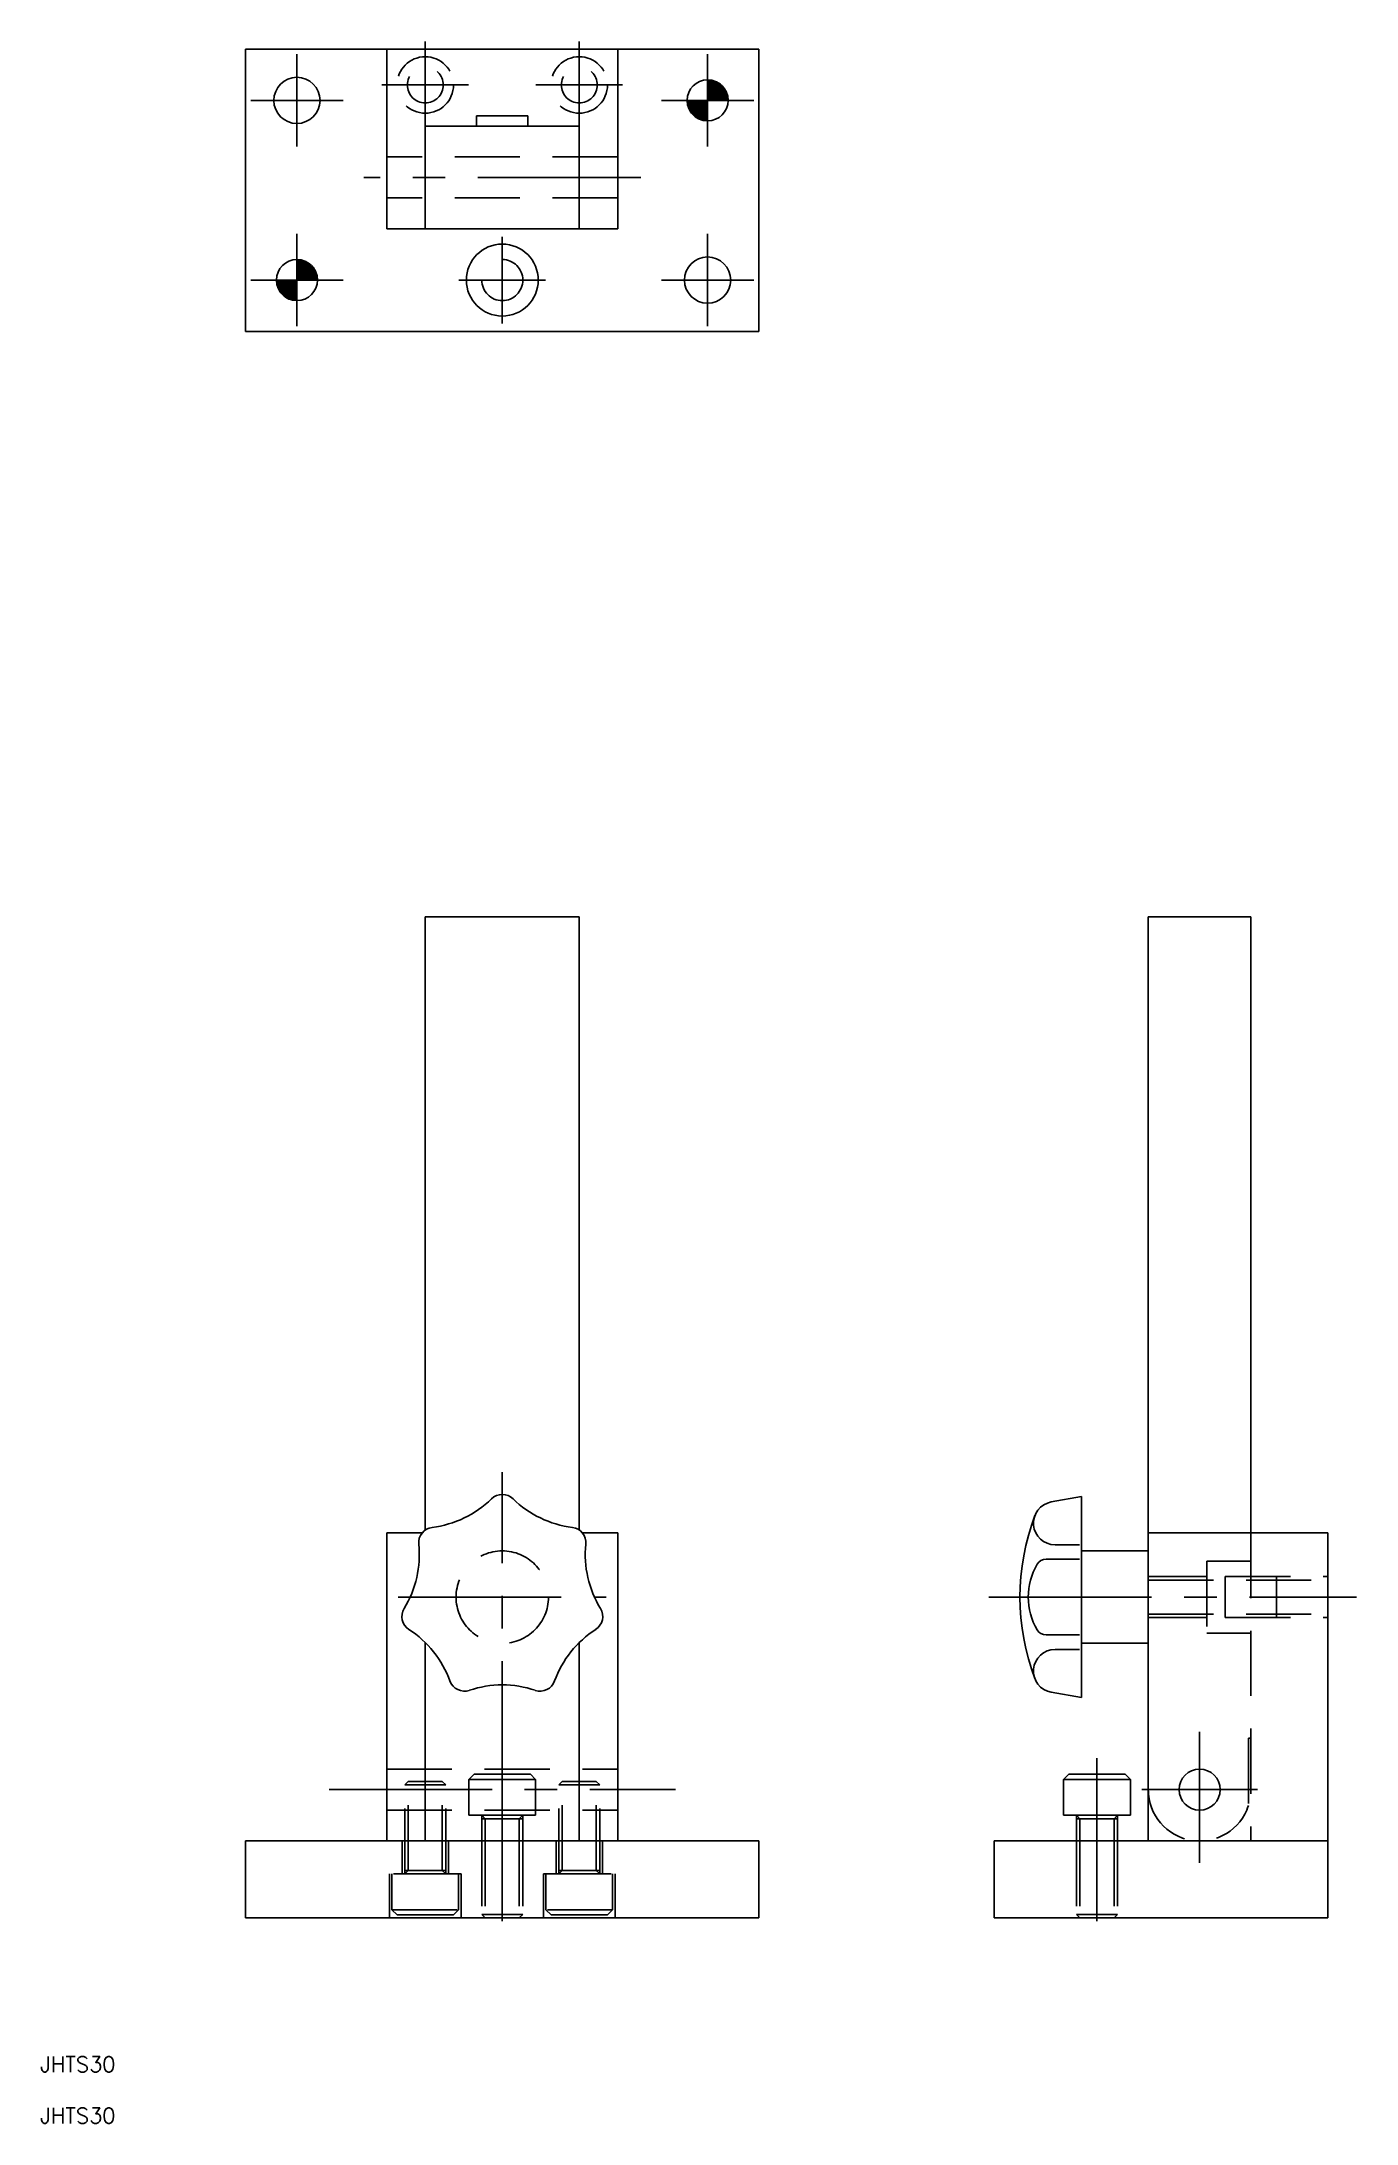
# Model space of a CAD drawing. Extents: x 0 to 256, y 0 to 405.
import ezdxf

# ---------------------------------------------------------------- set-up
doc = ezdxf.new("R2010")
doc.units = 0
doc.linetypes.add('CENTER', pattern=[50.8, 31.75, -6.35, 6.35, -6.35])
doc.linetypes.add('DASHED', pattern=[19.05, 12.7, -6.35])
doc.layers.get('0').update_dxf_attribs({"linetype": 'CONTINUOUS'})
doc.layers.add('CENTER', color=1, linetype='CENTER')
doc.styles.get("Standard").update_dxf_attribs({"font": 'txt.shx', "height": 3, "bigfont": 'bigfont.shx'})

# ---------------------------------------------------------------- blocks, each defined once
blk = doc.blocks.new('*U2')
at = {"color": 7, "linetype": 'CONTINUOUS'}
for p, q in [((140, 408.01), (140, 407.91)), ((140.89, 407.91), (140, 408.01)), ((140, 407.91), (140, 407.62)), ((140, 407.62), (140, 407.14)), ((140, 407.14), (140, 406.51)), ((140, 406.51), (140, 405.75)), ((140, 405.75), (140, 404.9)), ((140.89, 407.91), (141.74, 407.62)), ((141.74, 407.62), (142.49, 407.14)), ((142.49, 407.14), (143.13, 406.51)), ((143.13, 406.51), (143.6, 405.75)), ((143.6, 405.75), (143.9, 404.9)), ((136, 404.01), (140, 404.01)), ((136, 404.01), (136.1, 403.12)), ((136.1, 403.12), (136.4, 402.28)), ((136.4, 402.28), (136.87, 401.52)), ((136.87, 401.52), (137.51, 400.89)), ((140, 404.9), (140, 404.01)), ((140, 404.01), (144, 404.01)), ((140, 404.01), (140, 403.12)), ((140, 403.12), (140, 402.28)), ((140, 402.28), (140, 401.52)), ((140, 401.52), (140, 400.89)), ((143.9, 404.9), (144, 404.01)), ((137.51, 400.89), (138.26, 400.41)), ((138.26, 400.41), (139.11, 400.11)), ((140, 400.01), (139.11, 400.11)), ((140, 400.89), (140, 400.41)), ((140, 400.41), (140, 400.11)), ((140, 400.11), (140, 400.01))]:
    blk.add_line(p, q, dxfattribs=at)
for points in [[(140, 408.01), (140, 407.91), (140.89, 407.91)], [(140, 407.91), (140, 407.62), (141.74, 407.62)], [(140, 407.62), (140, 407.14), (142.49, 407.14)], [(140, 407.14), (140, 406.51), (143.13, 406.51)], [(140, 406.51), (140, 405.75), (143.6, 405.75)], [(140, 405.75), (140, 404.9), (143.9, 404.9)], [(136, 404.01), (136, 404.01), (140, 404.01)], [(136, 404.01), (136.1, 403.12), (140, 403.12)], [(136.1, 403.12), (136.4, 402.28), (140, 402.28)], [(136.4, 402.28), (136.87, 401.52), (140, 401.52)], [(136.87, 401.52), (137.51, 400.89), (140, 400.89)], [(140, 404.9), (140, 404.01), (144, 404.01)], [(140, 404.01), (140, 404.01), (144, 404.01)], [(137.51, 400.89), (138.26, 400.41), (140, 400.41)], [(138.26, 400.41), (139.11, 400.11), (140, 400.11)]]:
    blk.add_solid(points, dxfattribs=at)
at = {"color": 7, "linetype": 'CONTINUOUS', "extrusion": (0, 0, -1)}
for points in [[(-140, 407.91), (-140.89, 407.91), (-141.74, 407.62)], [(-140, 407.62), (-141.74, 407.62), (-142.49, 407.14)], [(-140, 407.14), (-142.49, 407.14), (-143.13, 406.51)], [(-140, 406.51), (-143.13, 406.51), (-143.6, 405.75)], [(-140, 405.75), (-143.6, 405.75), (-143.9, 404.9)], [(-136, 404.01), (-140, 404.01), (-140, 403.12)], [(-136.1, 403.12), (-140, 403.12), (-140, 402.28)], [(-136.4, 402.28), (-140, 402.28), (-140, 401.52)], [(-136.87, 401.52), (-140, 401.52), (-140, 400.89)], [(-140, 404.9), (-143.9, 404.9), (-144, 404.01)], [(-137.51, 400.89), (-140, 400.89), (-140, 400.41)], [(-138.26, 400.41), (-140, 400.41), (-140, 400.11)], [(-139.11, 400.11), (-140, 400.11), (-140, 400.01)]]:
    blk.add_solid(points, dxfattribs=at)
blk = doc.blocks.new('*U3')
at = {"color": 7, "linetype": 'CONTINUOUS'}
for p, q in [((56, 369.01), (60, 369.01)), ((56, 369.01), (56.1, 368.12)), ((60, 373.01), (60, 372.91)), ((60.89, 372.91), (60, 373.01)), ((60, 372.91), (60, 372.62)), ((60, 372.62), (60, 372.14)), ((60, 372.14), (60, 371.51)), ((60, 371.51), (60, 370.75)), ((60, 370.75), (60, 369.9)), ((60, 369.9), (60, 369.01)), ((60, 369.01), (64, 369.01)), ((60, 369.01), (60, 368.12)), ((60.89, 372.91), (61.74, 372.62)), ((61.74, 372.62), (62.49, 372.14)), ((62.49, 372.14), (63.13, 371.51)), ((63.13, 371.51), (63.6, 370.75)), ((63.6, 370.75), (63.9, 369.9)), ((63.9, 369.9), (64, 369.01)), ((56.1, 368.12), (56.4, 367.28)), ((56.4, 367.28), (56.87, 366.52)), ((56.87, 366.52), (57.51, 365.89)), ((57.51, 365.89), (58.26, 365.41)), ((58.26, 365.41), (59.11, 365.11)), ((60, 365.01), (59.11, 365.11)), ((60, 368.12), (60, 367.28)), ((60, 367.28), (60, 366.52)), ((60, 366.52), (60, 365.89)), ((60, 365.89), (60, 365.41)), ((60, 365.41), (60, 365.11)), ((60, 365.11), (60, 365.01))]:
    blk.add_line(p, q, dxfattribs=at)
for points in [[(56, 369.01), (56, 369.01), (60, 369.01)], [(56, 369.01), (56.1, 368.12), (60, 368.12)], [(60, 373.01), (60, 372.91), (60.89, 372.91)], [(60, 372.91), (60, 372.62), (61.74, 372.62)], [(60, 372.62), (60, 372.14), (62.49, 372.14)], [(60, 372.14), (60, 371.51), (63.13, 371.51)], [(60, 371.51), (60, 370.75), (63.6, 370.75)], [(60, 370.75), (60, 369.9), (63.9, 369.9)], [(60, 369.9), (60, 369.01), (64, 369.01)], [(60, 369.01), (60, 369.01), (64, 369.01)], [(56.1, 368.12), (56.4, 367.28), (60, 367.28)], [(56.4, 367.28), (56.87, 366.52), (60, 366.52)], [(56.87, 366.52), (57.51, 365.89), (60, 365.89)], [(57.51, 365.89), (58.26, 365.41), (60, 365.41)], [(58.26, 365.41), (59.11, 365.11), (60, 365.11)]]:
    blk.add_solid(points, dxfattribs=at)
at = {"color": 7, "linetype": 'CONTINUOUS', "extrusion": (0, 0, -1)}
for points in [[(-56, 369.01), (-60, 369.01), (-60, 368.12)], [(-60, 372.91), (-60.89, 372.91), (-61.74, 372.62)], [(-60, 372.62), (-61.74, 372.62), (-62.49, 372.14)], [(-60, 372.14), (-62.49, 372.14), (-63.13, 371.51)], [(-60, 371.51), (-63.13, 371.51), (-63.6, 370.75)], [(-60, 370.75), (-63.6, 370.75), (-63.9, 369.9)], [(-60, 369.9), (-63.9, 369.9), (-64, 369.01)], [(-56.1, 368.12), (-60, 368.12), (-60, 367.28)], [(-56.4, 367.28), (-60, 367.28), (-60, 366.52)], [(-56.87, 366.52), (-60, 366.52), (-60, 365.89)], [(-57.51, 365.89), (-60, 365.89), (-60, 365.41)], [(-58.26, 365.41), (-60, 365.41), (-60, 365.11)], [(-59.11, 365.11), (-60, 365.11), (-60, 365.01)]]:
    blk.add_solid(points, dxfattribs=at)

msp = doc.modelspace()

# ---------------------------------------------------------------- linework, layer by layer
at = {"color": 7, "linetype": 'CONTINUOUS'}
for p, q in [((140, 404.01), (40, 404.01)), ((40, 404.01), (40, 349.01)), ((67.5, 369.01), (67.5, 404.01)), ((112.5, 404.01), (67.5, 404.01)), ((112.5, 404.01), (112.5, 369.01)), ((140, 349.01), (140, 404.01)), ((95, 391.01), (85, 391.01)), ((85, 389.01), (85, 391.01)), ((95, 389.01), (95, 391.01)), ((105, 389.01), (75, 389.01)), ((75, 369.01), (75, 389.01)), ((105, 369.01), (105, 389.01)), ((112.5, 369.01), (67.5, 369.01)), ((40, 349.01), (140, 349.01)), ((75, 235), (105, 235)), ((75, 115.57), (75, 235)), ((105, 115.57), (105, 235)), ((215.86, 235), (235.86, 235)), ((215.86, 115), (215.86, 235)), ((235.86, 115), (235.86, 235)), ((202.86, 122.07), (196.96, 121.03)), ((202.86, 82.93), (202.86, 122.07)), ((67.5, 115), (74.39, 115)), ((67.5, 55), (67.5, 115)), ((105.61, 115), (112.5, 115)), ((112.5, 115), (112.5, 55)), ((215.86, 73), (215.86, 115)), ((215.86, 115), (250.86, 115)), ((250.86, 115), (250.86, 55)), ((195.94, 109.88), (202.45, 109.88)), ((197.69, 112.7), (202.45, 112.7)), ((202.86, 111.5), (215.86, 111.5)), ((215.86, 93.5), (215.86, 111.5)), ((75, 55), (75, 93.64)), ((105, 55), (105, 93.64)), ((195.94, 95.12), (202.45, 95.12)), ((202.86, 93.5), (215.86, 93.5)), ((197.69, 92.3), (202.45, 92.3)), ((202.86, 82.93), (196.96, 83.97)), ((215.86, 73), (215.86, 55)), ((84.5, 68), (83.5, 67)), ((83.5, 67), (83.5, 60)), ((83.5, 67), (96.5, 67)), ((95.5, 68), (84.5, 68)), ((96.5, 67), (95.5, 68)), ((96.5, 67), (96.5, 60)), ((200.36, 68), (199.36, 67)), ((199.36, 67), (199.36, 60)), ((199.36, 67), (212.36, 67)), ((211.36, 68), (200.36, 68)), ((212.36, 67), (211.36, 68)), ((212.36, 67), (212.36, 60)), ((96.5, 60), (83.5, 60)), ((86, 60), (86, 55)), ((86.68, 59.32), (86, 60)), ((94, 59.32), (86, 59.32)), ((93.32, 59.32), (94, 60)), ((94, 60), (94, 55)), ((212.36, 60), (199.36, 60)), ((201.86, 60), (201.86, 55)), ((202.53, 59.32), (201.86, 60)), ((209.86, 59.32), (201.86, 59.32)), ((209.18, 59.32), (209.86, 60)), ((209.86, 60), (209.86, 55)), ((40, 55), (140, 55)), ((40, 55), (40, 40)), ((140, 55), (140, 40)), ((185.86, 55), (250.86, 55)), ((185.86, 55), (185.86, 40)), ((250.86, 55), (215.86, 55)), ((250.86, 55), (250.86, 40)), ((40, 40), (140, 40)), ((185.86, 40), (250.86, 40))]:
    msp.add_line(p, q, dxfattribs=at)
at = {"color": 3, "linetype": 'DASHED'}
for p, q in [((112.5, 383.01), (67.5, 383.01)), ((112.5, 375.01), (67.5, 375.01)), ((235.86, 115), (235.86, 55)), ((227.26, 109.5), (227.26, 95.5)), ((227.26, 109.5), (235.86, 109.5)), ((215.86, 106.5), (227.26, 106.5)), ((215.86, 105.82), (250.86, 105.82)), ((230.86, 106.5), (250.86, 106.5)), ((230.86, 98.5), (230.86, 106.5)), ((240.86, 98.5), (240.86, 106.5)), ((215.86, 99.18), (250.86, 99.18)), ((215.86, 98.5), (227.26, 98.5)), ((230.86, 98.5), (250.86, 98.5)), ((227.26, 95.5), (235.86, 95.5)), ((235.36, 75), (235.36, 61.88)), ((235.36, 75), (235.86, 75)), ((67.5, 69), (112.5, 69)), ((71.68, 66.6), (71, 65.92)), ((71, 48.6), (71, 65.92)), ((79, 65.92), (71, 65.92)), ((71.68, 49.28), (71.68, 66.6)), ((78.32, 66.6), (71.68, 66.6)), ((78.32, 49.28), (78.32, 66.6)), ((78.32, 66.6), (79, 65.92)), ((79, 48.6), (79, 65.92)), ((101.68, 66.6), (101, 65.92)), ((101, 48.6), (101, 65.92)), ((101, 65.92), (109, 65.92)), ((101.68, 49.28), (101.68, 66.6)), ((101.68, 66.6), (108.32, 66.6)), ((108.32, 49.28), (108.32, 66.6)), ((108.32, 66.6), (109, 65.92)), ((109, 48.6), (109, 65.92)), ((67.5, 61), (112.5, 61)), ((70.5, 55), (70.5, 48.6)), ((79.5, 55), (79.5, 48.6)), ((86, 55), (86, 40.68)), ((86.68, 55), (86.68, 40)), ((93.32, 55), (93.32, 40)), ((94, 55), (94, 40.68)), ((100.5, 55), (100.5, 48.6)), ((109.5, 55), (109.5, 48.6)), ((201.86, 55), (201.86, 40.68)), ((202.53, 55), (202.53, 40)), ((209.18, 55), (209.18, 40)), ((209.86, 55), (209.86, 40.68)), ((71.68, 49.28), (71, 48.6)), ((79, 49.28), (71, 49.28)), ((78.32, 49.28), (79, 48.6)), ((101.68, 49.28), (101, 48.6)), ((101, 49.28), (109, 49.28)), ((108.32, 49.28), (109, 48.6)), ((82, 48.6), (68, 48.6)), ((68, 48.6), (68, 40)), ((68.5, 41.6), (68.5, 48.6)), ((81.5, 48.6), (68.5, 48.6)), ((81.5, 41.6), (81.5, 48.6)), ((82, 48.6), (82, 40)), ((98, 48.6), (112, 48.6)), ((98, 48.6), (98, 40)), ((98.5, 41.6), (98.5, 48.6)), ((98.5, 48.6), (111.5, 48.6)), ((111.5, 41.6), (111.5, 48.6)), ((112, 48.6), (112, 40)), ((69.5, 40.6), (68.5, 41.6)), ((68.5, 41.6), (81.5, 41.6)), ((80.5, 40.6), (69.5, 40.6)), ((81.5, 41.6), (80.5, 40.6)), ((86.68, 40), (86, 40.68)), ((94, 40.68), (86, 40.68)), ((93.32, 40), (94, 40.68)), ((98.5, 41.6), (99.5, 40.6)), ((111.5, 41.6), (98.5, 41.6)), ((99.5, 40.6), (110.5, 40.6)), ((110.5, 40.6), (111.5, 41.6)), ((202.53, 40), (201.86, 40.68)), ((209.86, 40.68), (201.86, 40.68)), ((209.18, 40), (209.86, 40.68)), ((93.32, 40), (86.68, 40)), ((209.18, 40), (202.53, 40))]:
    msp.add_line(p, q, dxfattribs=at)
at = {"color": 3, "linetype": 'CONTINUOUS'}
for p, q in [((86.68, 59.32), (86.68, 55)), ((93.32, 59.32), (93.32, 55)), ((202.53, 59.32), (202.53, 55)), ((209.18, 59.32), (209.18, 55))]:
    msp.add_line(p, q, dxfattribs=at)
at = {"color": 3, "linetype": 'DASHED'}
for centre, radius in [((75, 397.01), 5.5), ((105, 397.01), 5.5), ((75, 397.01), 3.5), ((105, 397.01), 3.5), ((90, 359.01), 4), ((90, 102.5), 9)]:
    msp.add_circle(centre, radius, dxfattribs=at)
at = {"color": 7, "linetype": 'CONTINUOUS'}
for centre, radius in [((50, 394.01), 4.5), ((130, 394.01), 4), ((90, 359.01), 7), ((50, 359.01), 4), ((130, 359.01), 4.5), ((225.86, 65), 4)]:
    msp.add_circle(centre, radius, dxfattribs=at)
for centre, radius, start, end in [((73.9, 135.93), 20, 277.0092, 314.4193), ((90, 119.5), 3, 45.5807, 134.4193), ((106.1, 135.93), 20, 225.5807, 262.9908), ((235.77, 102.5), 44.91, 159.2907, 200.7093), ((197.69, 116.9), 4.2, 100, 270), ((76.71, 113.1), 3, 97.0092, 185.8479), ((103.29, 113.1), 3, 354.1521, 82.9908), ((53.83, 110.76), 20, 328.4378, 5.8479), ((126.17, 110.76), 20, 174.1521, 211.5622), ((195.94, 107.88), 2, 90, 149.6413), ((205.12, 102.5), 12.64, 149.6413, 210.3587), ((73.43, 98.72), 3, 148.4378, 237.2765), ((106.57, 98.72), 3, 302.7235, 31.5622), ((60.99, 79.37), 20, 19.8664, 57.2765), ((119.01, 79.37), 20, 122.7235, 160.1336), ((195.94, 97.12), 2, 210.3587, 270), ((197.69, 88.1), 4.2, 90, 260), ((82.62, 87.18), 3, 199.8664, 288.7051), ((90, 65.4), 20, 71.2949, 108.7051), ((97.38, 87.18), 3, 251.2949, 340.1336)]:
    msp.add_arc(centre, radius, start, end, dxfattribs=at)
at = {"color": 3, "linetype": 'DASHED'}
msp.add_arc((225.86, 65), 10, 180, 341.8051, dxfattribs=at)
at = {"layer": 'CENTER', "color": 1, "linetype": 'CENTER'}
for p, q in [((50, 403.01), (50, 385.01)), ((75, 388.58), (75, 405.45)), ((105, 388.58), (105, 405.45)), ((130, 403.01), (130, 385.01)), ((59, 394.01), (41, 394.01)), ((83.44, 397.01), (66.56, 397.01)), ((96.56, 397.01), (113.44, 397.01)), ((121, 394.01), (139, 394.01)), ((117, 379.01), (63, 379.01)), ((50, 350.01), (50, 368.01)), ((90, 350.58), (90, 367.45)), ((130, 350.01), (130, 368.01)), ((59, 359.01), (41, 359.01)), ((98.44, 359.01), (81.56, 359.01)), ((121, 359.01), (139, 359.01)), ((90, 58.29), (90, 126.8)), ((69.75, 102.5), (110.25, 102.5)), ((184.76, 102.5), (256.39, 102.5)), ((225.86, 76.25), (225.86, 50.75)), ((205.86, 39.41), (205.86, 71.7)), ((56.25, 65), (123.75, 65)), ((214.61, 65), (237.11, 65)), ((90, 39.41), (90, 58.29))]:
    msp.add_line(p, q, dxfattribs=at)

# ---------------------------------------------------------------- block references
at = {"color": 7, "linetype": 'CONTINUOUS'}
for name in ['*U2', '*U3']:
    msp.add_blockref(name, (-10, -10), dxfattribs=at)

# ---------------------------------------------------------------- texts
for p in [(0, 10), (0, 0)]:
    msp.add_text('JHTS30', height=3, dxfattribs=at).set_placement(p)

doc.saveas('drawing.dxf')
